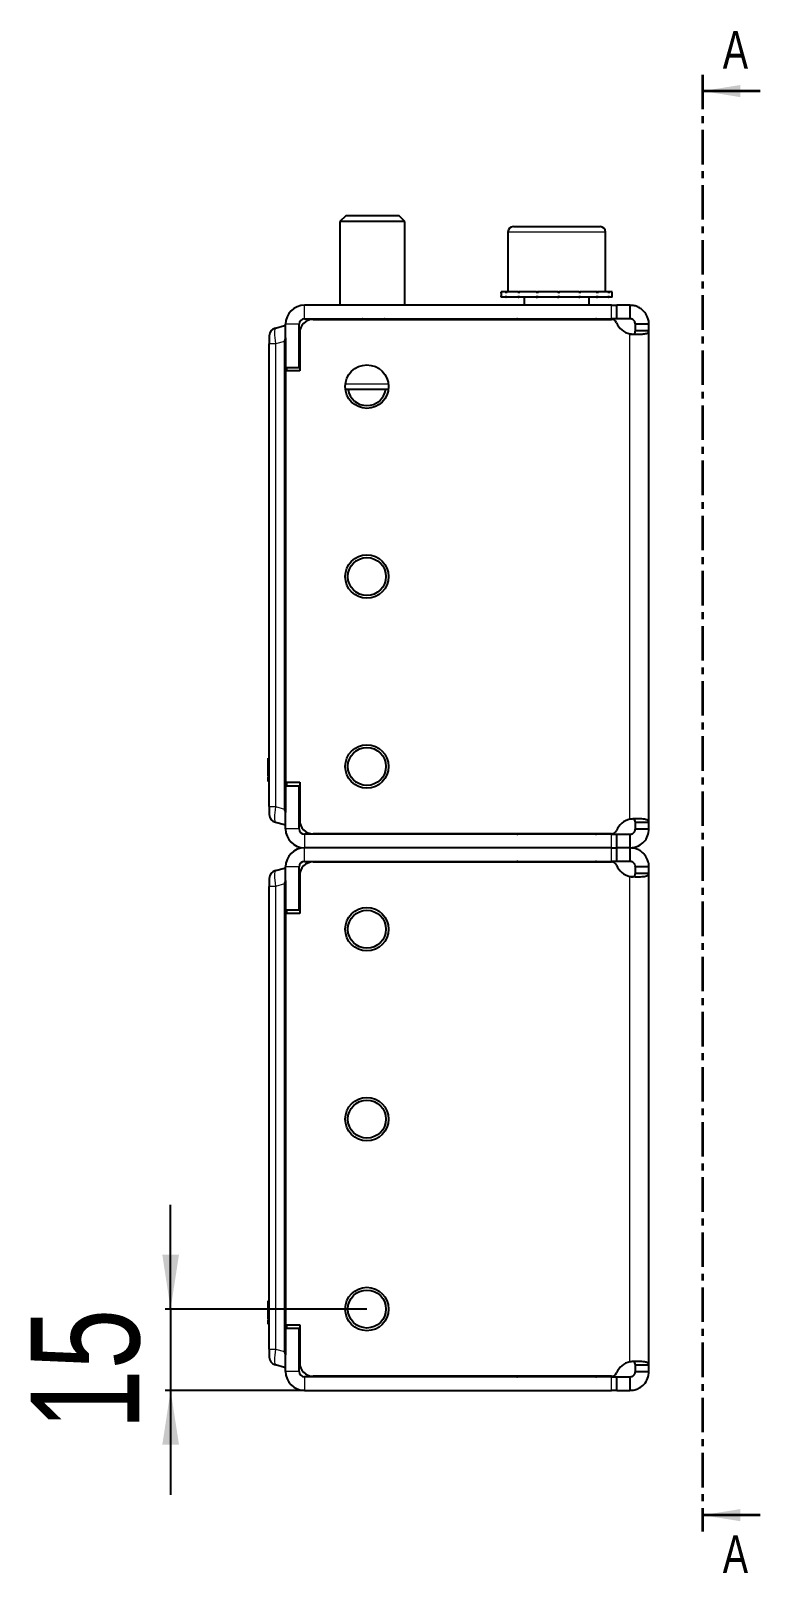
# Model space of a CAD drawing. Header units: millimetres. Extents: x 0 to 2052, y -357 to 593.
# Drawn here: x 708.4 to 842.9, y 255.7 to 540 of the extents above; entities that cross this region are included whole.
import ezdxf

# ---------------------------------------------------------------- set-up
doc = ezdxf.new("R2010")
doc.units = ezdxf.units.MM
doc.linetypes.add('CENTER', pattern=[10.16, 6.35, -1.27, 1.27, -1.27])
doc.layers.add('FORMAT', color=7, linetype='Continuous')
doc.styles.add('SLDTEXTSTYLE0', font='TXT', dxfattribs={"width": 0.75})
doc.dimstyles.new('SLDDIMSTYLE1', dxfattribs={"dimtxt": 20, "dimasz": 10, "dimexe": 0, "dimexo": 0.0625, "dimgap": 5, "dimtad": 2, "dimdec": 1, "dimrnd": 1e-09, "dimzin": 12, "dimdsep": 46, "dimtxsty": 'SLDTEXTSTYLE0', "dimsah": 1, "dimcen": 0.09, "dimadec": 0, "dimazin": 3, "dimtfac": 1, "dimtmove": 0, "dimatfit": 0, "dimfxl": 0, "dimfrac": 2, "dimtolj": 1, "dimtzin": 12, "dimarcsym": 0})

# ---------------------------------------------------------------- blocks, each defined once
blk = doc.blocks.new('_D_3')
at = {"layer": 'FORMAT'}
for p, q in [((734.19, 304.39), (734.19, 323.62)), ((770.38, 304.39), (733.19, 304.39)), ((734.19, 304.39), (734.19, 289.39)), ((758.88, 289.39), (733.19, 289.39)), ((734.19, 289.39), (734.19, 270.16))]:
    blk.add_line(p, q, dxfattribs=at)
for points in [[(734.19, 304.39), (735.73, 314.39), (732.66, 314.39)], [(734.19, 289.39), (732.66, 279.39), (735.73, 279.39)]]:
    blk.add_solid(points, dxfattribs=at)
at = {"layer": 'FORMAT', "insert": (708.41, 282.11), "char_height": 20, "attachment_point": 1, "rotation": 90, "style": 'SLDTEXTSTYLE0'}
blk.add_mtext('15', dxfattribs=at)

msp = doc.modelspace()

# ---------------------------------------------------------------- linework, layer by layer
at = {"color": 7, "linetype": 'CENTER', "lineweight": 35}
msp.add_line((832.26, 531.87), (832.26, 263.4), dxfattribs=at)
at = {"color": 7, "linetype": 'Continuous', "lineweight": 35}
for p, q in [((842.9, 528.87), (832.26, 528.87)), ((842.9, 266.4), (832.26, 266.4))]:
    msp.add_line(p, q, dxfattribs=at)
at = {"color": 7, "linetype": 'Continuous', "lineweight": 25}
for p, q in [((766.47, 505.89), (765.39, 504.82)), ((765.39, 504.82), (765.39, 489.39)), ((777.39, 504.82), (765.39, 504.82)), ((776.32, 505.89), (766.47, 505.89)), ((777.39, 504.82), (776.32, 505.89)), ((777.39, 489.39), (777.39, 504.82)), ((797.39, 503.89), (813.39, 503.89)), ((813.39, 503.89), (813.39, 503.89)), ((796.39, 502.89), (796.39, 491.89)), ((814.39, 491.89), (814.39, 502.89)), ((795.14, 491.89), (795.14, 490.89)), ((795.15, 491.89), (795.15, 491.64)), ((795.98, 491.89), (795.15, 491.89)), ((795.15, 491.89), (795.15, 491.89)), ((795.98, 491.89), (796.08, 491.89)), ((796.08, 491.89), (796.08, 491.64)), ((798.25, 491.89), (796.08, 491.89)), ((798.25, 491.89), (798.43, 491.89)), ((798.43, 491.89), (798.43, 491.64)), ((801.61, 491.89), (798.43, 491.89)), ((801.61, 491.89), (801.84, 491.89)), ((801.84, 491.89), (801.84, 491.64)), ((805.54, 491.89), (801.84, 491.89)), ((805.54, 491.89), (805.62, 491.89)), ((805.74, 491.89), (805.79, 491.89)), ((805.79, 491.89), (805.79, 491.64)), ((809.45, 491.89), (805.79, 491.89)), ((809.45, 491.89), (809.68, 491.89)), ((809.68, 491.89), (809.68, 491.64)), ((812.74, 491.89), (809.68, 491.89)), ((812.74, 491.89), (812.92, 491.89)), ((812.92, 491.89), (812.92, 491.64)), ((814.92, 491.89), (812.92, 491.89)), ((814.92, 491.89), (815.01, 491.89)), ((815.01, 491.89), (815.01, 491.64)), ((815.64, 491.89), (815.01, 491.89)), ((815.64, 490.89), (815.64, 491.89)), ((815.64, 491.89), (815.64, 491.89)), ((815.49, 489.39), (758.89, 489.39)), ((795.15, 490.89), (795.15, 491.14)), ((795.98, 490.89), (795.15, 490.89)), ((795.15, 490.89), (795.15, 490.89)), ((795.98, 490.89), (796.08, 490.89)), ((796.08, 490.89), (796.08, 491.14)), ((798.25, 490.89), (796.08, 490.89)), ((798.25, 490.89), (798.43, 490.89)), ((798.43, 490.89), (798.43, 491.14)), ((801.61, 490.89), (798.43, 490.89)), ((799.39, 490.89), (799.39, 489.39)), ((801.61, 490.89), (801.84, 490.89)), ((801.84, 490.89), (801.84, 491.14)), ((805.54, 490.89), (801.84, 490.89)), ((805.54, 490.89), (805.69, 490.89)), ((805.69, 490.89), (805.79, 490.89)), ((805.79, 490.89), (805.79, 491.14)), ((809.45, 490.89), (805.79, 490.89)), ((809.45, 490.89), (809.68, 490.89)), ((809.68, 490.89), (809.68, 491.14)), ((812.74, 490.89), (809.68, 490.89)), ((811.39, 489.39), (811.39, 490.89)), ((812.74, 490.89), (812.92, 490.89)), ((812.92, 490.89), (812.92, 491.14)), ((814.92, 490.89), (812.92, 490.89)), ((814.92, 490.89), (815.01, 490.89)), ((815.01, 490.89), (815.01, 491.14)), ((815.64, 490.89), (815.01, 490.89)), ((815.49, 489.39), (816.49, 489.39)), ((815.64, 490.89), (815.64, 490.89)), ((816.49, 486.89), (816.49, 489.39)), ((818.89, 489.39), (816.49, 489.39)), ((818.89, 489.39), (818.89, 486.89)), ((758.89, 486.89), (815.49, 486.89)), ((760.49, 486.79), (815.47, 486.79)), ((761.14, 486.89), (761.14, 486.79)), ((761.44, 486.89), (761.44, 486.79)), ((763.12, 486.89), (763.12, 486.79)), ((766.07, 486.89), (766.07, 486.79)), ((769.83, 486.89), (769.83, 486.79)), ((773.82, 486.89), (773.82, 486.79)), ((777.45, 486.89), (777.45, 486.79)), ((780.15, 486.89), (780.15, 486.79)), ((781.52, 486.89), (781.52, 486.79)), ((781.64, 486.79), (781.64, 486.89)), ((816.49, 486.89), (815.49, 486.89)), ((818.89, 486.89), (816.49, 486.89)), ((752.39, 483.74), (752.39, 482.29)), ((753.51, 485.19), (755.19, 485.64)), ((755.19, 485.64), (755.39, 485.64)), ((755.39, 477.94), (755.39, 485.89)), ((755.39, 483.37), (755.39, 395.92)), ((757.89, 477.94), (757.89, 485.89)), ((757.99, 484.29), (757.99, 477.29)), ((822.39, 485.89), (819.89, 485.89)), ((819.89, 484.67), (819.89, 485.89)), ((822.39, 484.67), (819.89, 484.67)), ((822.39, 484.67), (822.39, 485.89)), ((822.39, 394.11), (822.39, 484.67)), ((752.39, 407.84), (752.39, 482.29)), ((755.19, 482.74), (755.19, 396.54)), ((755.39, 477.94), (757.89, 477.94)), ((757.99, 478.87), (757.89, 478.66)), ((755.39, 401.49), (755.39, 477.29)), ((757.99, 477.29), (755.39, 477.29)), ((774.36, 473.89), (766.43, 473.89)), ((752.39, 399.64), (752.39, 407.84)), ((752.19, 405.9), (752.39, 405.9)), ((752.19, 405.55), (752.39, 405.55)), ((752.19, 404.82), (752.19, 405.55)), ((752.19, 404.82), (752.39, 404.82)), ((752.19, 403.87), (752.19, 403.98)), ((752.19, 402.42), (752.39, 402.42)), ((752.19, 401.88), (752.19, 402.42)), ((752.19, 401.88), (752.39, 401.88)), ((752.19, 401.59), (752.39, 401.59)), ((755.39, 401.49), (757.99, 401.49)), ((755.39, 392.89), (755.39, 400.84)), ((755.39, 400.84), (757.89, 400.84)), ((757.89, 392.89), (757.89, 400.84)), ((757.99, 401.49), (757.99, 394.49)), ((752.39, 396.99), (752.39, 399.64)), ((757.99, 400.41), (757.89, 400.63)), ((752.39, 396.99), (752.39, 395.54)), ((755.19, 393.64), (753.51, 394.09)), ((755.39, 393.64), (755.19, 393.64)), ((819.89, 394.11), (822.39, 394.11)), ((819.89, 392.89), (819.89, 394.11)), ((819.89, 392.89), (822.39, 392.89)), ((822.39, 392.89), (822.39, 394.11)), ((815.49, 391.89), (758.89, 391.89)), ((815.47, 391.99), (760.49, 391.99)), ((815.49, 391.89), (816.49, 391.89)), ((816.49, 389.39), (816.49, 391.89)), ((816.49, 391.89), (818.89, 391.89)), ((818.89, 391.89), (818.89, 389.39)), ((815.49, 389.39), (758.89, 389.39)), ((758.89, 386.89), (815.49, 386.89)), ((760.49, 386.79), (815.47, 386.79)), ((815.49, 389.39), (816.49, 389.39)), ((816.49, 386.89), (815.49, 386.89)), ((816.49, 386.89), (816.49, 389.39)), ((818.89, 389.39), (816.49, 389.39)), ((818.89, 386.89), (816.49, 386.89)), ((818.89, 389.39), (818.89, 386.89)), ((753.51, 385.19), (755.19, 385.64)), ((755.19, 385.64), (755.39, 385.64)), ((755.39, 377.94), (755.39, 385.89)), ((757.89, 377.94), (757.89, 385.89)), ((757.99, 384.29), (757.99, 377.29)), ((822.39, 385.89), (819.89, 385.89)), ((819.89, 384.67), (819.89, 385.89)), ((822.39, 384.67), (819.89, 384.67)), ((822.39, 384.67), (822.39, 385.89)), ((822.39, 294.11), (822.39, 384.67)), ((752.39, 383.74), (752.39, 382.29)), ((752.39, 307.84), (752.39, 382.29)), ((755.19, 382.74), (755.19, 296.54)), ((755.39, 383.37), (755.39, 295.92)), ((757.99, 378.87), (757.89, 378.66)), ((755.39, 377.94), (757.89, 377.94)), ((755.39, 301.49), (755.39, 377.29)), ((757.99, 377.29), (755.39, 377.29)), ((752.39, 299.64), (752.39, 307.84)), ((752.19, 305.9), (752.39, 305.9)), ((752.19, 305.55), (752.39, 305.55)), ((752.19, 304.82), (752.19, 305.55)), ((752.19, 304.82), (752.39, 304.82)), ((752.19, 303.87), (752.19, 303.98)), ((752.19, 302.42), (752.39, 302.42)), ((752.19, 301.88), (752.19, 302.42)), ((752.19, 301.88), (752.39, 301.88)), ((752.19, 301.59), (752.39, 301.59)), ((755.39, 301.49), (757.99, 301.49)), ((757.99, 301.49), (757.99, 294.49)), ((752.39, 296.99), (752.39, 299.64)), ((755.39, 300.84), (757.89, 300.84)), ((755.39, 292.89), (755.39, 300.84)), ((757.89, 292.89), (757.89, 300.84)), ((757.99, 300.41), (757.89, 300.63)), ((752.39, 296.99), (752.39, 295.54)), ((755.19, 293.64), (753.51, 294.09)), ((755.39, 293.64), (755.19, 293.64)), ((819.89, 294.11), (822.39, 294.11)), ((819.89, 292.89), (819.89, 294.11)), ((819.89, 292.89), (822.39, 292.89)), ((822.39, 292.89), (822.39, 294.11)), ((815.49, 291.89), (758.89, 291.89)), ((815.47, 291.99), (760.49, 291.99)), ((815.49, 291.89), (816.49, 291.89)), ((816.49, 289.39), (816.49, 291.89)), ((816.49, 291.89), (818.89, 291.89)), ((818.89, 291.89), (818.89, 289.39)), ((758.89, 289.39), (815.49, 289.39)), ((816.49, 289.39), (815.49, 289.39)), ((816.49, 289.39), (818.89, 289.39))]:
    msp.add_line(p, q, dxfattribs=at)
at = {"color": 8, "linetype": 'Continuous', "lineweight": 18}
for p, q in [((814.39, 502.89), (796.39, 502.89)), ((758.89, 486.89), (758.89, 489.39)), ((815.49, 486.89), (815.49, 489.39)), ((757.89, 485.89), (755.39, 485.89)), ((818.89, 394.67), (818.89, 484.12)), ((753.51, 482.29), (752.39, 482.29)), ((755.19, 482.74), (753.51, 482.29)), ((753.51, 482.29), (753.51, 396.99)), ((755.59, 477.94), (755.59, 477.29)), ((766.43, 474.89), (774.36, 474.89)), ((752.19, 403.7), (752.39, 403.7)), ((755.59, 401.49), (755.59, 400.84)), ((752.39, 396.99), (753.51, 396.99)), ((753.51, 396.99), (755.19, 396.54)), ((757.89, 392.89), (755.39, 392.89)), ((758.89, 391.89), (758.89, 389.39)), ((815.49, 389.39), (815.49, 391.89)), ((758.89, 386.89), (758.89, 389.39)), ((815.49, 386.89), (815.49, 389.39)), ((757.89, 385.89), (755.39, 385.89)), ((818.89, 294.67), (818.89, 384.12)), ((753.51, 382.29), (752.39, 382.29)), ((755.19, 382.74), (753.51, 382.29)), ((753.51, 382.29), (753.51, 296.99)), ((755.59, 377.94), (755.59, 377.29)), ((752.19, 303.7), (752.39, 303.7)), ((755.59, 301.49), (755.59, 300.84)), ((752.39, 296.99), (753.51, 296.99)), ((753.51, 296.99), (755.19, 296.54)), ((757.89, 292.89), (755.39, 292.89)), ((758.89, 291.89), (758.89, 289.39)), ((815.49, 289.39), (815.49, 291.89))]:
    msp.add_line(p, q, dxfattribs=at)
at = {"color": 7, "linetype": 'Continuous', "lineweight": 25}
for centre, radius in [((770.39, 474.39), 4), ((770.39, 439.39), 4), ((770.39, 439.39), 3.5), ((770.39, 404.39), 4), ((770.39, 404.39), 3.5), ((770.39, 374.39), 4), ((770.39, 374.39), 3.5), ((770.39, 339.39), 4), ((770.39, 339.39), 3.5), ((770.39, 304.39), 4), ((770.39, 304.39), 3.5)]:
    msp.add_circle(centre, radius, dxfattribs=at)
for centre, radius, start, end in [((797.39, 502.89), 1, 90, 180), ((813.39, 502.89), 1, 0, 90), ((758.89, 485.89), 3.5, 90, 180), ((758.89, 485.89), 1, 90, 180), ((760.49, 484.29), 2.5, 90, 180), ((798.04, 486.54), 0.35, 45.5847, 90), ((812.74, 486.54), 0.35, 90, 134.4153), ((815.47, 485.79), 1, 22.8854, 90), ((819.62, 487.54), 3.5, 202.8854, 258.1052), ((753.89, 483.74), 1.5, 105, 180), ((770.39, 474.39), 3.5, 188.2132, 351.7868), ((753.89, 395.54), 1.5, 180, 255), ((758.89, 392.89), 3.5, 180, 270), ((758.89, 392.89), 1, 180, 270), ((760.49, 394.49), 2.5, 180, 270), ((815.47, 392.99), 1, 270, 337.1146), ((819.62, 391.24), 3.5, 101.8948, 157.1146), ((798.04, 392.24), 0.35, 270, 314.4153), ((812.74, 392.24), 0.35, 225.5847, 270), ((758.89, 385.89), 3.5, 90, 180), ((758.89, 385.89), 1, 90, 180), ((760.49, 384.29), 2.5, 90, 180), ((798.04, 386.54), 0.35, 45.5847, 90), ((812.74, 386.54), 0.35, 90, 134.4153), ((815.47, 385.79), 1, 22.8854, 90), ((753.89, 383.74), 1.5, 105, 180), ((819.62, 387.54), 3.5, 202.8854, 258.1052), ((753.89, 295.54), 1.5, 180, 255), ((758.89, 292.89), 3.5, 180, 270), ((758.89, 292.89), 1, 180, 270), ((760.49, 294.49), 2.5, 180, 270), ((819.62, 291.24), 3.5, 101.8948, 157.1146), ((798.04, 292.24), 0.35, 270, 314.4153), ((812.74, 292.24), 0.35, 225.5847, 270), ((815.47, 292.99), 1, 270, 337.1146)]:
    msp.add_arc(centre, radius, start, end, dxfattribs=at)
at = {"color": 8, "linetype": 'Continuous', "lineweight": 18}
for centre, major_axis, start_param, end_param in [((753.89, 482.19), (-0.38, 3), 0.016741, 1.520499), ((753.89, 397.1), (0.38, 3), 1.621093, 3.124852), ((753.89, 382.19), (-0.38, 3), 0.016741, 1.520499), ((753.89, 297.1), (0.38, 3), 1.621093, 3.124852)]:
    msp.add_ellipse(centre, major_axis=major_axis, ratio=0.123038, start_param=start_param, end_param=end_param, dxfattribs=at)
at = {"color": 7, "linetype": 'Continuous', "lineweight": 25}
for centre, major_axis, start_param, end_param in [((766.79, 485.64), (-11.57, -3.1), 6.030113, 6.216148), ((766.79, 393.64), (-11.57, 3.1), 0.067037, 0.253072), ((766.79, 385.64), (-11.57, -3.1), 6.030113, 6.216148), ((766.79, 293.64), (-11.57, 3.1), 0.067037, 0.253072)]:
    msp.add_ellipse(centre, major_axis=major_axis, ratio=0.250563, start_param=start_param, end_param=end_param, dxfattribs=at)
for points, knots in [([(795.15, 491.64), (795.15, 491.68), (795.15, 491.75), (795.15, 491.83), (795.15, 491.87), (795.15, 491.89)], [0, 0, 0, 0, 0.499981, 0.749988, 1, 1, 1, 1]), ([(796.08, 491.64), (796.07, 491.68), (796.04, 491.75), (796.01, 491.83), (795.99, 491.87), (795.98, 491.89)], [0, 0, 0, 0, 0.499981, 0.749988, 1, 1, 1, 1]), ([(798.43, 491.64), (798.4, 491.68), (798.36, 491.75), (798.3, 491.83), (798.27, 491.87), (798.25, 491.89)], [0, 0, 0, 0, 0.499981, 0.749988, 1, 1, 1, 1]), ([(801.84, 491.64), (801.8, 491.68), (801.74, 491.75), (801.67, 491.83), (801.63, 491.87), (801.61, 491.89)], [0, 0, 0, 0, 0.499981, 0.749988, 1, 1, 1, 1]), ([(805.79, 491.64), (805.75, 491.68), (805.69, 491.75), (805.6, 491.83), (805.56, 491.87), (805.54, 491.89)], [0, 0, 0, 0, 0.499981, 0.749988, 1, 1, 1, 1]), ([(805.79, 491.64), (805.77, 491.71), (805.74, 491.84), (805.71, 491.88), (805.69, 491.89)], [0, 0, 0, 0, 0.561794, 1, 1, 1, 1]), ([(809.68, 491.64), (809.64, 491.68), (809.58, 491.75), (809.51, 491.83), (809.47, 491.87), (809.45, 491.89)], [0, 0, 0, 0, 0.4999808, 0.7499881, 1, 1, 1, 1]), ([(812.92, 491.64), (812.89, 491.68), (812.85, 491.75), (812.79, 491.83), (812.76, 491.87), (812.74, 491.89)], [0, 0, 0, 0, 0.499981, 0.749988, 1, 1, 1, 1]), ([(815.01, 491.64), (814.99, 491.68), (814.97, 491.75), (814.94, 491.83), (814.93, 491.87), (814.92, 491.89)], [0, 0, 0, 0, 0.499981, 0.749988, 1, 1, 1, 1]), ([(795.15, 490.89), (795.15, 490.91), (795.15, 490.95), (795.15, 491.04), (795.15, 491.1), (795.15, 491.14)], [0, 0, 0, 0, 0.25014, 0.50028, 1, 1, 1, 1]), ([(795.98, 490.89), (795.99, 490.91), (796.01, 490.95), (796.04, 491.04), (796.07, 491.1), (796.08, 491.14)], [0, 0, 0, 0, 0.25014, 0.50028, 1, 1, 1, 1]), ([(798.25, 490.89), (798.27, 490.91), (798.3, 490.95), (798.36, 491.04), (798.4, 491.1), (798.43, 491.14)], [0, 0, 0, 0, 0.25014, 0.50028, 1, 1, 1, 1]), ([(801.61, 490.89), (801.63, 490.91), (801.67, 490.95), (801.74, 491.04), (801.8, 491.1), (801.84, 491.14)], [0, 0, 0, 0, 0.25014, 0.50028, 1, 1, 1, 1]), ([(805.54, 490.89), (805.56, 490.91), (805.6, 490.95), (805.69, 491.04), (805.75, 491.1), (805.79, 491.14)], [0, 0, 0, 0, 0.25014, 0.50028, 1, 1, 1, 1]), ([(805.79, 491.14), (805.77, 491.07), (805.74, 490.94), (805.71, 490.91), (805.69, 490.89)], [0, 0, 0, 0, 0.561794, 1, 1, 1, 1]), ([(809.45, 490.89), (809.47, 490.91), (809.51, 490.95), (809.58, 491.04), (809.64, 491.1), (809.68, 491.14)], [0, 0, 0, 0, 0.25014, 0.50028, 1, 1, 1, 1]), ([(812.74, 490.89), (812.76, 490.91), (812.79, 490.95), (812.85, 491.04), (812.89, 491.1), (812.92, 491.14)], [0, 0, 0, 0, 0.25014, 0.50028, 1, 1, 1, 1]), ([(814.92, 490.89), (814.93, 490.91), (814.94, 490.95), (814.97, 491.04), (814.99, 491.1), (815.01, 491.14)], [0, 0, 0, 0, 0.25014, 0.50028, 1, 1, 1, 1]), ([(822.39, 485.89), (822.38, 486.15), (822.35, 486.64), (822.06, 487.46), (821.6, 488.17), (820.97, 488.74), (820.36, 489.1), (819.65, 489.34), (819.15, 489.37), (818.89, 489.39)], [0, 0, 0, 0, 0.144067, 0.271276, 0.474907, 0.597997, 0.726338, 0.860245, 1, 1, 1, 1]), ([(761.4, 486.79), (761.4, 486.8), (761.39, 486.84), (761.38, 486.87), (761.38, 486.89)], [0, 0, 0, 0, 0.374848, 1, 1, 1, 1]), ([(763.04, 486.79), (763.03, 486.8), (763.01, 486.84), (762.99, 486.87), (762.98, 486.89)], [0, 0, 0, 0, 0.374848, 1, 1, 1, 1]), ([(765.94, 486.79), (765.93, 486.8), (765.9, 486.84), (765.88, 486.87), (765.86, 486.89)], [0, 0, 0, 0, 0.374848, 1, 1, 1, 1]), ([(769.68, 486.79), (769.67, 486.8), (769.64, 486.84), (769.6, 486.87), (769.58, 486.89)], [0, 0, 0, 0, 0.374848, 1, 1, 1, 1]), ([(773.68, 486.79), (773.67, 486.8), (773.63, 486.84), (773.6, 486.87), (773.58, 486.89)], [0, 0, 0, 0, 0.374848, 1, 1, 1, 1]), ([(777.33, 486.79), (777.32, 486.8), (777.29, 486.84), (777.26, 486.87), (777.25, 486.89)], [0, 0, 0, 0, 0.374848, 1, 1, 1, 1]), ([(780.07, 486.79), (780.07, 486.8), (780.05, 486.84), (780.03, 486.87), (780.02, 486.89)], [0, 0, 0, 0, 0.374848, 1, 1, 1, 1]), ([(781.5, 486.79), (781.5, 486.8), (781.49, 486.84), (781.49, 486.87), (781.48, 486.89)], [0, 0, 0, 0, 0.374848, 1, 1, 1, 1]), ([(819.89, 485.89), (819.88, 486.03), (819.86, 486.22), (819.73, 486.44), (819.63, 486.58), (819.49, 486.7), (819.31, 486.81), (819.11, 486.88), (818.97, 486.89), (818.89, 486.89)], [0, 0, 0, 0, 0.294103, 0.406373, 0.497014, 0.611853, 0.731691, 0.860101, 1, 1, 1, 1]), ([(818.89, 484.12), (819.21, 484.1), (819.8, 484.07), (820.75, 484.06), (821.61, 484.1), (822.27, 484.31), (822.35, 484.55), (822.39, 484.67)], [0, 0, 0, 0, 0.17084, 0.319217, 0.548103, 0.767822, 1, 1, 1, 1]), ([(818.89, 484.12), (818.98, 484.1), (819.15, 484.07), (819.37, 484.06), (819.54, 484.08), (819.67, 484.12), (819.77, 484.21), (819.87, 484.38), (819.89, 484.55), (819.89, 484.67)], [0, 0, 0, 0, 0.154359, 0.287283, 0.400435, 0.496544, 0.604314, 0.723151, 1, 1, 1, 1]), ([(752.19, 405.55), (752.19, 405.66), (752.19, 405.86), (752.19, 405.89), (752.19, 405.9)], [0, 0, 0, 0, 0.5368, 1, 1, 1, 1]), ([(752.19, 403.7), (752.19, 403.86), (752.19, 404.2), (752.19, 404.62), (752.19, 404.8), (752.19, 404.89)], [0, 0, 0, 0, 0.346986, 0.702168, 1, 1, 1, 1]), ([(752.19, 402.54), (752.19, 402.57), (752.19, 402.7), (752.19, 403.11), (752.19, 403.5), (752.19, 403.7)], [0, 0, 0, 0, 0.136302, 0.576865, 1, 1, 1, 1]), ([(752.19, 401.59), (752.19, 401.6), (752.19, 401.63), (752.19, 401.8), (752.19, 401.88)], [0, 0, 0, 0, 0.5776526, 1, 1, 1, 1]), ([(822.39, 394.11), (822.34, 394.24), (822.25, 394.46), (821.69, 394.65), (821.09, 394.72), (820.45, 394.74), (819.71, 394.73), (819.17, 394.69), (818.89, 394.67)], [0, 0, 0, 0, 0.254149, 0.448213, 0.574908, 0.708872, 0.850468, 1, 1, 1, 1]), ([(818.89, 391.89), (818.98, 391.9), (819.13, 391.91), (819.34, 391.99), (819.51, 392.09), (819.64, 392.22), (819.75, 392.36), (819.87, 392.59), (819.88, 392.77), (819.89, 392.89)], [0, 0, 0, 0, 0.156786, 0.290809, 0.403501, 0.497298, 0.607133, 0.726181, 1, 1, 1, 1]), ([(818.89, 389.39), (819.19, 389.41), (819.74, 389.45), (820.64, 389.81), (821.53, 390.47), (822.25, 391.58), (822.35, 392.45), (822.39, 392.89)], [0, 0, 0, 0, 0.16069, 0.301312, 0.521951, 0.753573, 1, 1, 1, 1]), ([(819.89, 394.11), (819.88, 394.23), (819.86, 394.44), (819.71, 394.65), (819.58, 394.69), (819.53, 394.71)], [0, 0, 0, 0, 0.488232, 0.819706, 1, 1, 1, 1]), ([(822.39, 385.89), (822.38, 386.15), (822.35, 386.64), (822.06, 387.46), (821.6, 388.17), (820.97, 388.74), (820.36, 389.1), (819.65, 389.34), (819.15, 389.37), (818.89, 389.39)], [0, 0, 0, 0, 0.144067, 0.271276, 0.474907, 0.597997, 0.726338, 0.860245, 1, 1, 1, 1]), ([(819.89, 385.89), (819.88, 386.03), (819.86, 386.22), (819.73, 386.44), (819.63, 386.58), (819.49, 386.7), (819.31, 386.81), (819.11, 386.88), (818.97, 386.89), (818.89, 386.89)], [0, 0, 0, 0, 0.294103, 0.406373, 0.497014, 0.611853, 0.731691, 0.860101, 1, 1, 1, 1]), ([(818.89, 384.12), (819.21, 384.1), (819.8, 384.07), (820.75, 384.06), (821.61, 384.1), (822.27, 384.31), (822.35, 384.55), (822.39, 384.67)], [0, 0, 0, 0, 0.17084, 0.319217, 0.548103, 0.767822, 1, 1, 1, 1]), ([(818.89, 384.12), (818.98, 384.1), (819.15, 384.07), (819.37, 384.06), (819.54, 384.08), (819.67, 384.12), (819.77, 384.21), (819.87, 384.38), (819.89, 384.55), (819.89, 384.67)], [0, 0, 0, 0, 0.1543587, 0.2872828, 0.4004353, 0.4965437, 0.6043139, 0.7231511, 1, 1, 1, 1]), ([(752.19, 305.55), (752.19, 305.66), (752.19, 305.86), (752.19, 305.89), (752.19, 305.9)], [0, 0, 0, 0, 0.5368, 1, 1, 1, 1]), ([(752.19, 303.7), (752.19, 303.86), (752.19, 304.2), (752.19, 304.62), (752.19, 304.8), (752.19, 304.89)], [0, 0, 0, 0, 0.346986, 0.702168, 1, 1, 1, 1]), ([(752.19, 302.54), (752.19, 302.57), (752.19, 302.7), (752.19, 303.11), (752.19, 303.5), (752.19, 303.7)], [0, 0, 0, 0, 0.136302, 0.576865, 1, 1, 1, 1]), ([(752.19, 301.59), (752.19, 301.6), (752.19, 301.63), (752.19, 301.8), (752.19, 301.88)], [0, 0, 0, 0, 0.577653, 1, 1, 1, 1]), ([(822.39, 294.11), (822.34, 294.24), (822.25, 294.46), (821.69, 294.65), (821.09, 294.72), (820.45, 294.74), (819.71, 294.73), (819.17, 294.69), (818.89, 294.67)], [0, 0, 0, 0, 0.2541487, 0.4482127, 0.5749082, 0.7088724, 0.8504677, 1, 1, 1, 1]), ([(818.89, 291.89), (818.98, 291.9), (819.13, 291.91), (819.34, 291.99), (819.51, 292.09), (819.64, 292.22), (819.75, 292.36), (819.87, 292.59), (819.88, 292.77), (819.89, 292.89)], [0, 0, 0, 0, 0.156786, 0.290809, 0.403501, 0.497298, 0.607133, 0.726181, 1, 1, 1, 1]), ([(818.89, 289.39), (819.19, 289.41), (819.74, 289.45), (820.64, 289.81), (821.53, 290.47), (822.25, 291.58), (822.35, 292.45), (822.39, 292.89)], [0, 0, 0, 0, 0.16069, 0.301312, 0.521951, 0.753573, 1, 1, 1, 1]), ([(819.89, 294.11), (819.88, 294.23), (819.86, 294.44), (819.71, 294.65), (819.58, 294.69), (819.53, 294.71)], [0, 0, 0, 0, 0.488232, 0.819706, 1, 1, 1, 1])]:
    msp.add_open_spline(points, degree=3, knots=knots, dxfattribs=at)
at = {"color": 7, "linetype": 'Continuous', "lineweight": 35}
for points in [[(832.26, 528.87), (839.26, 527.75), (839.26, 529.99)], [(832.26, 266.4), (839.26, 265.28), (839.26, 267.52)]]:
    msp.add_solid(points, dxfattribs=at)

# ---------------------------------------------------------------- texts
at = {"color": 7, "linetype": 'Continuous', "char_height": 7, "attachment_point": 1, "style": 'SLDTEXTSTYLE0'}
for insert in [(836, 539.97), (836, 262.71)]:
    msp.add_mtext('A', dxfattribs=dict(at, insert=insert))

# ---------------------------------------------------------------- dimensions: what is measured, and where the dimension line sits
at = {"layer": 'FORMAT'}
dim = msp.add_linear_dim(base=(734.19, 289.39), p1=(770.39, 304.39), p2=(758.89, 289.39), angle=90, dimstyle='SLDDIMSTYLE1', dxfattribs=at)
dim.commit()
dim.dimension.update_dxf_attribs({"geometry": '_D_3', "text_midpoint": (734.19, 296.89), "dimtype": 160})

doc.saveas('drawing.dxf')
